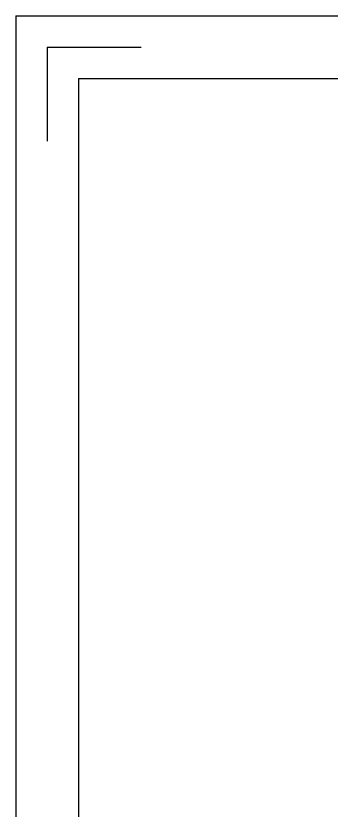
# Model space of a CAD drawing. Header units: millimetres. Extents: x 1762 to 3573, y 2019 to 2959.
# Drawn here: x 1761.7 to 1862.2, y 2705.1 to 2958.7 of the extents above; entities that cross this region are included whole.
import ezdxf

# ---------------------------------------------------------------- set-up
doc = ezdxf.new("R2010")
doc.units = ezdxf.units.MM
doc.layers.add('标题栏', color=7, linetype='Continuous')

# ---------------------------------------------------------------- blocks, each defined once
blk = doc.blocks.new('A$Ca6ca7e8a')
at = {"layer": '标题栏'}
for p, q in [((0, 940.14), (0, 0)), ((0, 940.14), (1811.69, 940.14)), ((10, 930.14), (40, 930.14)), ((10, 930.14), (10, 900.14)), ((20, 920.14), (20, 20)), ((20, 920.14), (1791.69, 920.14))]:
    blk.add_line(p, q, dxfattribs=at)

msp = doc.modelspace()

# ---------------------------------------------------------------- block references
msp.add_blockref('A$Ca6ca7e8a', (1761.676, 2018.553))

doc.saveas('drawing.dxf')
